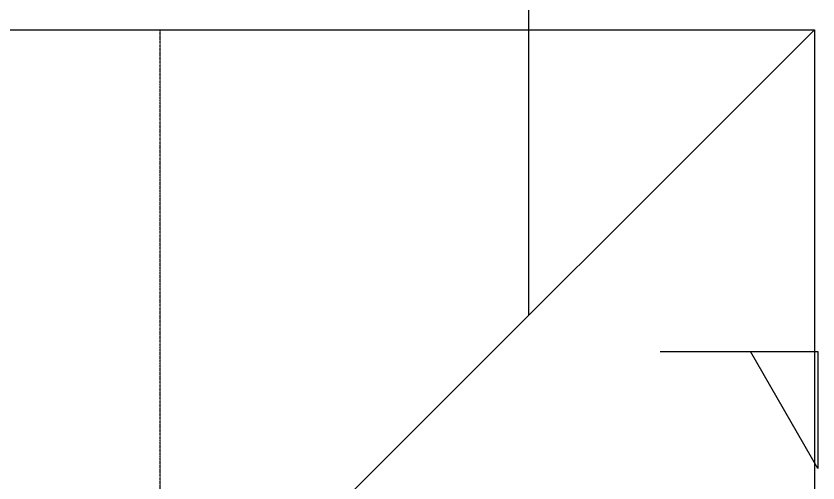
# Model space of a CAD drawing. Extents: x -668440 to 810000, y -1678500 to 210463.
# Drawn here: x -392045 to -381014, y -891317 to -884890 of the extents above; entities that cross this region are included whole.
import ezdxf

# ---------------------------------------------------------------- set-up
doc = ezdxf.new("R2010")
doc.units = 0
doc.header["$MEASUREMENT"] = 0
doc.linetypes.add('CENTER', pattern=[2, 1.25, -0.25, 0.25, -0.25])
doc.layers.get('0').update_dxf_attribs({"color": 3, "linetype": 'CONTINUOUS'})
doc.layers.get('Defpoints').update_dxf_attribs({"color": 251, "linetype": 'CONTINUOUS'})
doc.layers.add('00_ADDL', color=253, linetype='CONTINUOUS', plot=False)
doc.layers.add('100', color=5, linetype='CENTER')
doc.layers.add('_1-3_L-CS', color=1, linetype='CONTINUOUS')

# ---------------------------------------------------------------- blocks, each defined once
blk = doc.blocks.new('剛接合部C1Y')
at = {"layer": '00_ADDL'}
blk.add_line((-205176.2444, -393132.59222), (-206976.2444, -394932.59222), dxfattribs=at)
blk.add_lwpolyline([(-206976.2444, -394932.59222), (-206976.2444, -393132.59222), (-205176.2444, -393132.59222), (-205176.2444, -394932.59222)], close=True, dxfattribs=at)
at = {"layer": '100'}
blk.add_line((-206076.2444, -397002.59222), (-206076.2444, -393132.59222), dxfattribs=at)
at = {"layer": '_1-3_L-CS'}
for p, q in [((-205388.42995, -393575.29403), (-205171.29479, -393575.29403)), ((-205171.29479, -393736.36381), (-205264.28847, -393575.29403)), ((-205171.29479, -393575.29403), (-205171.29479, -393736.36381))]:
    blk.add_line(p, q, dxfattribs=at)
at = {"layer": 'Defpoints'}
blk.add_line((-205569.24126, -376150.73644), (-205569.24126, -393525.7562), dxfattribs=at)

msp = doc.modelspace()

# ---------------------------------------------------------------- block references
at = {"xscale": 10, "yscale": 10, "zscale": 10}
msp.add_blockref('剛接合部C1Y', (1670698.7, 3046247.4, 5600), dxfattribs=at)

doc.saveas('drawing.dxf')
